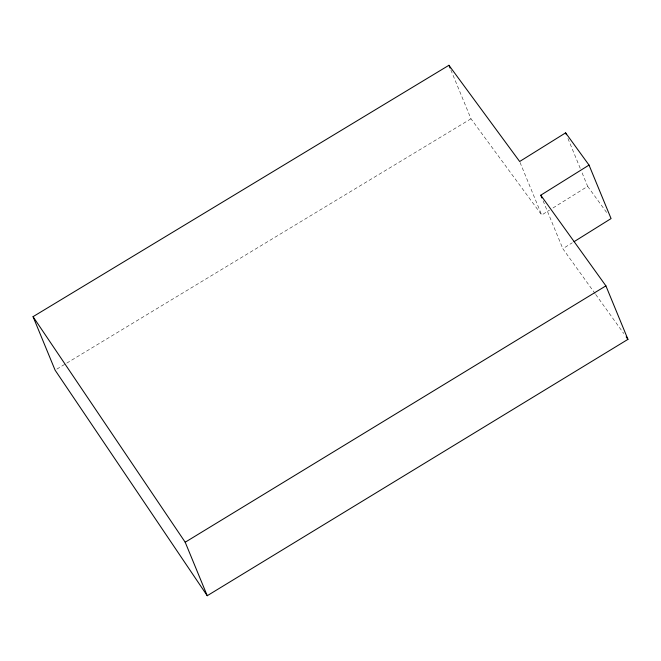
<?xml version="1.0" encoding="UTF-8"?>
<svg xmlns="http://www.w3.org/2000/svg" width="661" height="661" viewBox="0 0 661 661"><rect width="100%" height="100%" fill="white"/><g stroke="black" fill="none" stroke-linecap="round" stroke-linejoin="round"><path stroke-width="0.5" stroke-dasharray="3.31 2.48" d="M595.09 293.608L562.833 248.693L572.302 242.777M450.868 69.975L470.987 118.782L541.706 214.999L549.514 210.132M552.976 207.975L587.662 186.352L581.473 171.339M56.863 369.094L470.987 118.782M587.662 186.352L607.467 213.619M595.685 294.442L623.769 333.541M567.939 138.488L581.085 170.398M543.102 200.828L562.833 248.693M520.042 162.449L541.706 214.999"/><path stroke-width="0.99" d="M540.781 195.202L589.025 165.085L565.618 132.861L519.662 161.507L448.935 65.282L33.05 316.669L55.094 370.16L207.24 595.718L627.95 339.357L605.906 285.866L540.781 195.202L541.937 198.011M574.029 241.703L611.07 218.576L589.025 165.085M207.24 595.718L185.196 542.218L605.906 285.866M626.157 336.862L627.95 339.357M33.05 316.669L185.196 542.218M565.618 132.861L566.386 134.737M448.935 65.282L450.1 68.1"/></g></svg>
